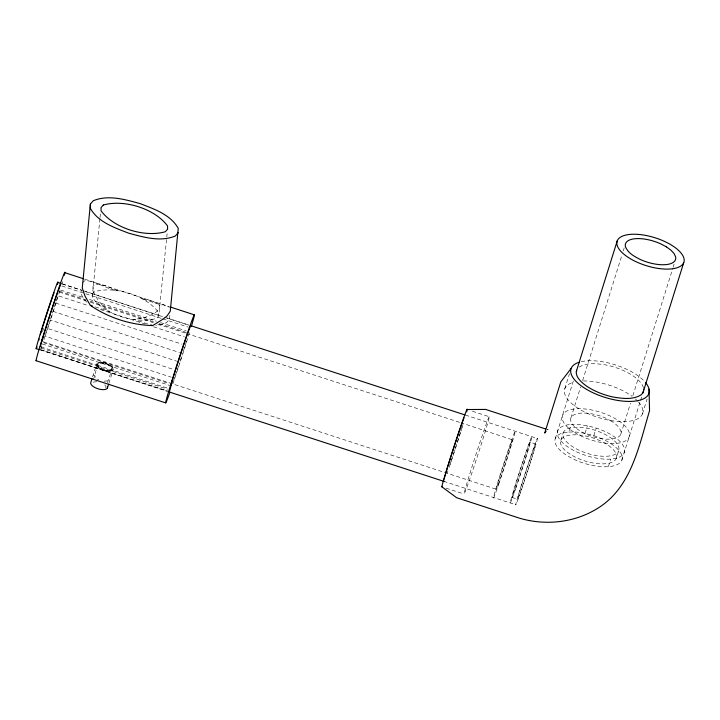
<?xml version="1.0" encoding="UTF-8"?>
<svg xmlns="http://www.w3.org/2000/svg" width="720" height="720" viewBox="0 0 720 720"><rect width="100%" height="100%" fill="white"/><g stroke="black" fill="none" stroke-linecap="round" stroke-linejoin="round"><path stroke-width="0.54" stroke-dasharray="3.6 2.7" d="M99.909 218.637L92.232 297.495C105.084 314.937 135.837 324.351 156.501 318.411L158.751 315.882L166.671 238.077M169.857 315.297L169.452 319.338L166.491 322.677L160.731 324.819L155.754 325.296M100.026 217.53L100.584 211.995M166.788 236.97L167.13 233.649M43.092 341.757L496.269 489.24L498.762 480.204A26.244 0.621 -72 0 1 512.316 439.767L461.25 422.874M512.55 439.569L510.057 448.605A26.244 0.621 -72 0 1 496.503 489.033L496.269 489.24M97.758 364.266L92.799 382.14M50.526 319.032L57.924 295.695M186.561 341.028L182.628 353.52M92.574 376.911L96.642 363.906M107.406 382.716L112.167 368.955A7.578 3.168 17.4 0 0 102.348 362.88A7.578 3.168 17.4 0 0 100.377 368.01A7.578 3.168 17.4 0 0 112.167 368.955M108.909 383.274L113.283 369.324M564.804 388.665L569.475 373.761M555.291 438.507L573.354 380.889M560.835 440.316L563.22 432.729M570.888 418.005L580.608 386.964M582.624 380.547L621.864 255.321M623.205 251.046L624.213 247.833M568.746 432.009L576.468 432.081L585.018 433.323L593.811 435.663A34.992 14.625 17.4 0 1 619.344 463.338A34.992 14.625 17.4 0 1 567.387 455.769A34.992 14.625 17.4 0 1 568.746 432.009L571.122 424.422L578.844 424.494L587.394 425.736L596.187 428.076A34.992 14.625 17.4 0 1 621.72 455.751A34.992 14.625 17.4 0 1 569.763 448.182A34.992 14.625 17.4 0 1 571.122 424.422M585.018 433.323L587.394 425.736M593.811 435.663L596.187 428.076M608.382 466.659L610.758 459.081M620.793 434.241L630.513 403.209M632.862 395.712L672.777 268.353M673.11 267.282L674.118 264.069M616.284 458.361A29.16 12.186 17.4 0 0 578.484 434.952A29.16 12.186 17.4 0 0 570.915 454.698A29.16 12.186 17.4 0 0 616.284 458.361L618.66 450.774A29.16 12.186 17.4 0 0 580.86 427.374A29.16 12.186 17.4 0 0 573.291 447.111A29.16 12.186 17.4 0 0 618.66 450.774M621.828 460.161L640.224 401.481M640.557 400.419L641.889 396.162M642.429 413.928L647.1 399.024M180.135 361.215L182.313 354.483M454.941 449.478L456.804 443.763M47.772 327.375L50.211 319.995L176.634 361.143M177.381 369.549L179.469 363.231M451.494 459.945L454.293 451.485M45.801 333.189L47.421 328.428L173.844 369.567M176.706 371.556L173.709 380.331M449.865 464.733L451.17 460.899M44.1 338.157L44.838 336.051L171.252 377.19M40.95 346.914L97.488 365.31L100.557 363.285A7.497 3.996 17.2 0 1 109.458 365.508C118.242 374.499 99.513 370.26 97.497 365.931L97.488 365.364M92.214 294.228L94.455 291.699C115.128 285.759 145.881 295.173 158.724 312.615L158.751 315.882M82.35 282.636L85.194 280.485C96.534 281.295 106.335 289.017 117.702 290.853C110.574 288.144 103.005 283.302 95.193 284.508L93.033 286.146L92.961 290.313C96.03 298.998 102.384 305.991 109.584 311.535L94.311 306.567M579.177 367.074C587.376 362.187 597.447 363.6 606.411 365.058A34.992 14.625 17.4 0 1 643.446 387.99M104.013 381.186L106.857 380.97L108.252 379.926L109.8 380.43M96.777 381.771L93.933 381.987A7.191 3.006 17.4 0 0 93.006 382.446M546.903 429.498L548.208 429.516L547.407 429.408M106.272 363.195C103.122 362.331 98.334 361.665 96.327 364.941L96.327 365.724C107.217 377.226 124.839 368.478 101.943 362.295A8.748 3.654 17.4 0 0 99.666 368.217L101.502 369.351M84.555 279.099L168.822 306.522M472.455 411.246L489.348 416.745A40.833 0.972 -72 0 1 470.133 478.053A40.833 0.972 -72 0 1 470.565 471.339A40.833 0.972 -72 0 1 489.348 416.745M62.091 283.815L82.404 290.421M83.475 290.772L162.558 316.503M166.833 317.898L189.279 325.206M465.363 415.053L537.444 438.507A34.992 0.828 -72 0 1 520.974 491.058A34.992 0.828 -72 0 1 521.343 485.298A34.992 0.828 -72 0 1 537.444 438.507M62.307 284.031L81.432 290.25M85.68 291.636L163.233 316.872M164.295 317.223L188.73 325.17M61.884 286.011L161.748 318.51M162.81 318.861L188.307 327.159M530.091 442.224A29.16 0.693 -72 0 1 516.366 486.018A29.16 0.693 -72 0 1 516.672 481.212A29.16 0.693 -72 0 1 530.091 442.224L535.635 444.024A29.16 0.693 -72 0 1 521.91 487.818A29.16 0.693 -72 0 1 522.216 483.021A29.16 0.693 -72 0 1 535.635 444.024M60.75 290.106L84.123 297.711M89.433 299.448L156.366 321.228M160.614 322.605L186.111 330.903M59.283 291.132L85.842 299.781M90.09 301.158L154.89 322.254M159.147 323.631L186.768 332.622M59.382 292.086L86.103 300.789M90.378 302.175L153.432 322.695M157.707 324.09L185.499 333.135M186.57 333.477L460.179 422.523M147.681 323.937L133.425 319.293C141.966 318.915 150.336 316.296 157.239 311.229L159.57 307.782L159.462 305.424L157.869 303.453L148.176 299.808L141.219 298.503L160.812 304.884L163.485 304.785L169.38 307.197M58.986 296.037L88.731 305.721M100.422 309.519L145.044 324.045M153.54 326.808L184.347 336.834M55.656 303.057L182.07 344.196M53.019 311.346L179.442 352.485M43.695 342.711L169.389 383.688M42.219 343.944L169.704 385.434M511.992 497.412L517.536 499.212M97.488 365.31L168.426 388.404M41.094 348.048L167.508 389.187M40.986 349.758L167.4 390.906M40.743 349.965L167.157 391.104M39.609 349.677L167.571 391.428M443.646 481.275L515.727 504.738M446.067 488.169L464.013 494.01M93.168 375.012L94.878 375.57L95.247 377.19L97.308 379.008A6.993 2.925 17.4 0 0 98.82 379.809M103.653 370.035L107.982 370.926A8.748 3.654 17.4 0 0 110.259 365.004L108.342 364.14M87.003 302.265L84.582 300.033L81.558 295.038L81.531 290.718M104.706 384.849L105.552 385.767A7.191 3.006 17.4 0 1 105.408 388.098M638.478 401.994A40.833 17.064 17.4 0 1 626.337 421.542A40.833 17.064 17.4 0 1 574.965 406.143A40.833 17.064 17.4 0 1 573.066 382.383M583.353 380.961A40.833 17.064 17.4 0 1 632.097 396.333M635.391 398.952A40.833 17.064 17.4 0 1 637.776 401.229M581.328 361.647A40.833 17.064 17.4 0 1 644.823 381.762M463.023 424.467A40.833 0.972 -72 0 1 460.944 431.19M460.629 432.207A40.833 0.972 -72 0 1 454.59 451.035M454.257 452.043A40.833 0.972 -72 0 1 448.272 469.917M447.957 470.835A40.833 0.972 -72 0 1 447.165 473.121M462.033 427.104A34.992 0.828 -72 0 1 457.11 442.809M189.477 332.694A46.503 1.107 -72 0 1 172.899 383.751M62.532 281.646A46.503 1.107 -72 0 1 61.992 283.491M59.877 290.52A46.503 1.107 -72 0 1 43.956 339.624M41.796 345.897A46.503 1.107 -72 0 1 40.356 349.992M43.614 328.32A34.992 0.828 -72 0 1 42.291 332.235M611.721 421.299L606.096 418.32A26.244 10.971 17.4 0 0 570.717 420.93C573.084 427.482 579.753 430.938 585.576 433.926A26.244 10.971 17.4 0 0 620.955 431.316L619.416 428.031L616.266 424.611L611.721 421.299M515.43 489.249A34.992 0.828 -72 0 0 531.9 436.707A34.992 0.828 -72 0 0 515.799 483.489A34.992 0.828 -72 0 0 515.43 489.249M498.798 483.84A34.992 0.828 -72 0 0 515.268 431.289A34.992 0.828 -72 0 0 499.158 478.08A34.992 0.828 -72 0 0 498.798 483.84M574.659 432.549A34.992 14.625 17.4 0 0 629.109 436.95A34.992 14.625 17.4 0 0 583.749 408.87A34.992 14.625 17.4 0 0 574.659 432.549"/><path stroke-width="1.08" d="M150.741 324.927L152.775 325.593C157.635 322.245 162.846 319.806 167.193 315.774L170.262 311.256L178.254 228.357C170.496 214.479 153.981 209.007 139.995 203.562C125.091 199.539 108.306 194.499 93.321 200.718L90.36 204.057L82.26 288.135L84.987 296.037L90.243 305.235L92.277 305.901M38.817 340.371L39.141 338.877M40.311 346.671L41.157 343.602M40.293 334.764L41.319 331.326M41.841 341.316L42.921 337.671M172.53 379.854L169.524 391.59M91.98 378.81L90.783 382.599A8.748 3.654 17.4 0 0 98.892 389.052A8.748 3.654 17.4 0 0 107.478 387.036M107.424 388.017L108.612 384.219M576.324 371.412L617.238 240.849M642.861 393.066L683.775 262.503A34.992 14.625 17.4 0 0 638.415 234.414A34.992 14.625 17.4 0 0 629.334 258.102A34.992 14.625 17.4 0 0 683.775 262.503M460.116 428.724L451.899 453.519A34.992 0.828 -72 0 0 445.464 474.309M460.629 427.257L462.33 422.397A34.992 0.828 -72 0 1 464.013 417.825M571.14 368.442L560.844 381.807L544.716 433.062L546.129 431.181M178.281 232.668L175.32 236.016C160.335 242.226 143.55 237.186 128.646 233.163C114.66 227.718 98.136 222.246 90.387 208.377L90.36 204.057M467.172 409.536L485.613 409.428L545.346 428.868M152.568 325.611C130.545 324.855 108.567 317.889 90.387 305.379M64.854 272.682L83.52 278.766M169.893 306.873L194.454 314.865M57.816 282.42L61.029 283.464M190.35 325.548L465.03 414.945M36.108 348.642L39.312 349.686M168.633 391.779L444.384 481.518M36 360.684L165.609 402.858M441.837 486.792L456.66 497.727L518.913 517.986C544.716 525.87 573.966 522.891 597.069 508.698C631.449 487.953 638.919 446.067 649.557 410.679L649.026 389.142M170.739 385.857A34.992 0.828 -72 0 1 183.051 347.058A34.992 0.828 -72 0 1 190.89 325.728M41.13 343.674A34.992 0.828 -72 0 1 44.838 331.452M45.189 330.336A34.992 0.828 -72 0 1 47.826 322.02M48.132 321.066A34.992 0.828 -72 0 1 50.643 313.335M50.994 312.264A34.992 0.828 -72 0 1 55.737 298.116M56.043 297.225A34.992 0.828 -72 0 1 57.924 291.834M58.257 290.898A34.992 0.828 -72 0 1 60.975 283.815M645.48 382.527A40.833 17.064 17.4 0 1 631.863 401.364A40.833 17.064 17.4 0 1 580.968 385.668A40.833 17.064 17.4 0 1 579.402 362.16M442.206 486.486A40.833 0.972 -72 0 1 454.752 444.285A40.833 0.972 -72 0 1 466.677 411.849M443.961 481.005A34.992 0.828 -72 0 1 443.646 481.275M444.069 479.286A34.992 0.828 -72 0 1 445.212 475.173M643.608 389.016A34.992 14.625 17.4 0 1 640.737 395.073C632.538 399.96 622.467 398.547 613.503 397.089A34.992 14.625 17.4 0 1 576.684 370.242M169.632 393.093A46.503 1.107 -72 0 1 169.587 388.314A46.503 1.107 -72 0 1 189.522 327.195A46.503 1.107 -72 0 1 191.304 326.646M36.423 360.324A46.503 1.107 -72 0 1 50.706 312.264A46.503 1.107 -72 0 1 64.287 275.328M37.035 346.95A34.992 0.828 -72 0 1 46.224 315.108A34.992 0.828 -72 0 1 57.393 284.409M41.58 330.48A26.244 0.621 -72 0 1 42.723 326.763M43.029 325.791A26.244 0.621 -72 0 1 52.83 296.208M53.19 295.218A26.244 0.621 -72 0 1 54.09 292.779M103.284 205.038L101.043 207.567L101.061 210.834C113.904 228.276 144.666 237.69 165.33 231.75L167.58 229.221L167.553 225.954C154.71 208.512 123.948 199.098 103.284 205.038M666.387 246.852L660.762 243.864A26.244 10.971 17.4 0 0 625.392 246.483C627.75 253.035 634.419 256.491 640.251 259.479A26.244 10.971 17.4 0 0 675.63 256.86L674.082 253.575L670.932 250.164L666.387 246.852"/></g></svg>
